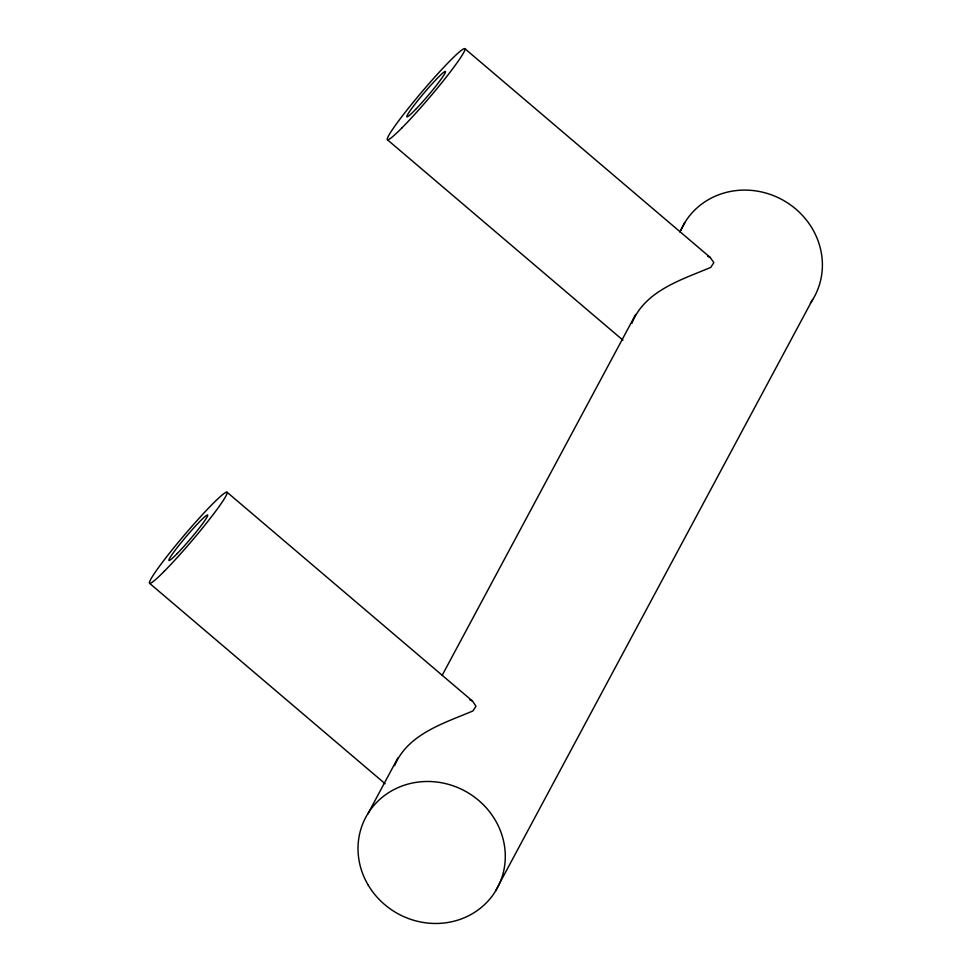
<?xml version="1.0" encoding="UTF-8"?>
<svg xmlns="http://www.w3.org/2000/svg" width="972" height="972" viewBox="0 0 972 972"><rect width="100%" height="100%" fill="white"/><g stroke="black" fill="none" stroke-linecap="round" stroke-linejoin="round"><path stroke-width="1.46" d="M394.583 765.644C407.888 733.836 443.997 723.265 472.914 710.945L475.988 706.207L472.465 701.043L226.962 492.148M631.873 323.372C644.667 290.725 681.457 279.815 710.739 267.397L713.825 262.659L710.289 257.495L464.786 48.6M367.793 814.026L397.827 758.014M442.114 675.418L635.652 314.466M679.89 231.968L684.896 222.624M495.513 890.947L812.616 299.546M707.701 256.353L710.289 257.495M469.865 699.901L472.465 701.043M387.464 139.81L622.979 340.212M149.627 583.358L385.143 783.76M680.862 230.06A74.674 69.899 28.2 0 1 783.286 200.305A74.674 69.899 28.2 0 1 810.405 303.13M402.019 127.806A59.717 4.726 -49.6 0 0 464.58 50.726A59.717 4.726 -49.6 0 0 411.764 104.077A59.717 4.726 -49.6 0 0 402.019 127.806M164.195 571.354A59.717 4.726 -49.6 0 0 226.755 494.274A59.717 4.726 -49.6 0 0 173.939 547.625A59.717 4.726 -49.6 0 0 164.195 571.354M368.072 884.872A74.674 69.899 28.2 0 0 495.611 890.996A74.674 69.899 28.2 0 0 431.276 781.573A74.674 69.899 28.2 0 0 368.072 884.872M177.293 553.493A29.865 2.369 -49.6 0 0 207.668 515.61A29.865 2.369 -49.6 0 0 179.917 544.174A29.865 2.369 -49.6 0 0 177.293 553.493M416.441 108.56A29.865 2.369 -49.6 0 0 445.553 71.697A29.865 2.369 -49.6 0 0 416.368 102.364A29.865 2.369 -49.6 0 0 416.441 108.56"/></g></svg>
